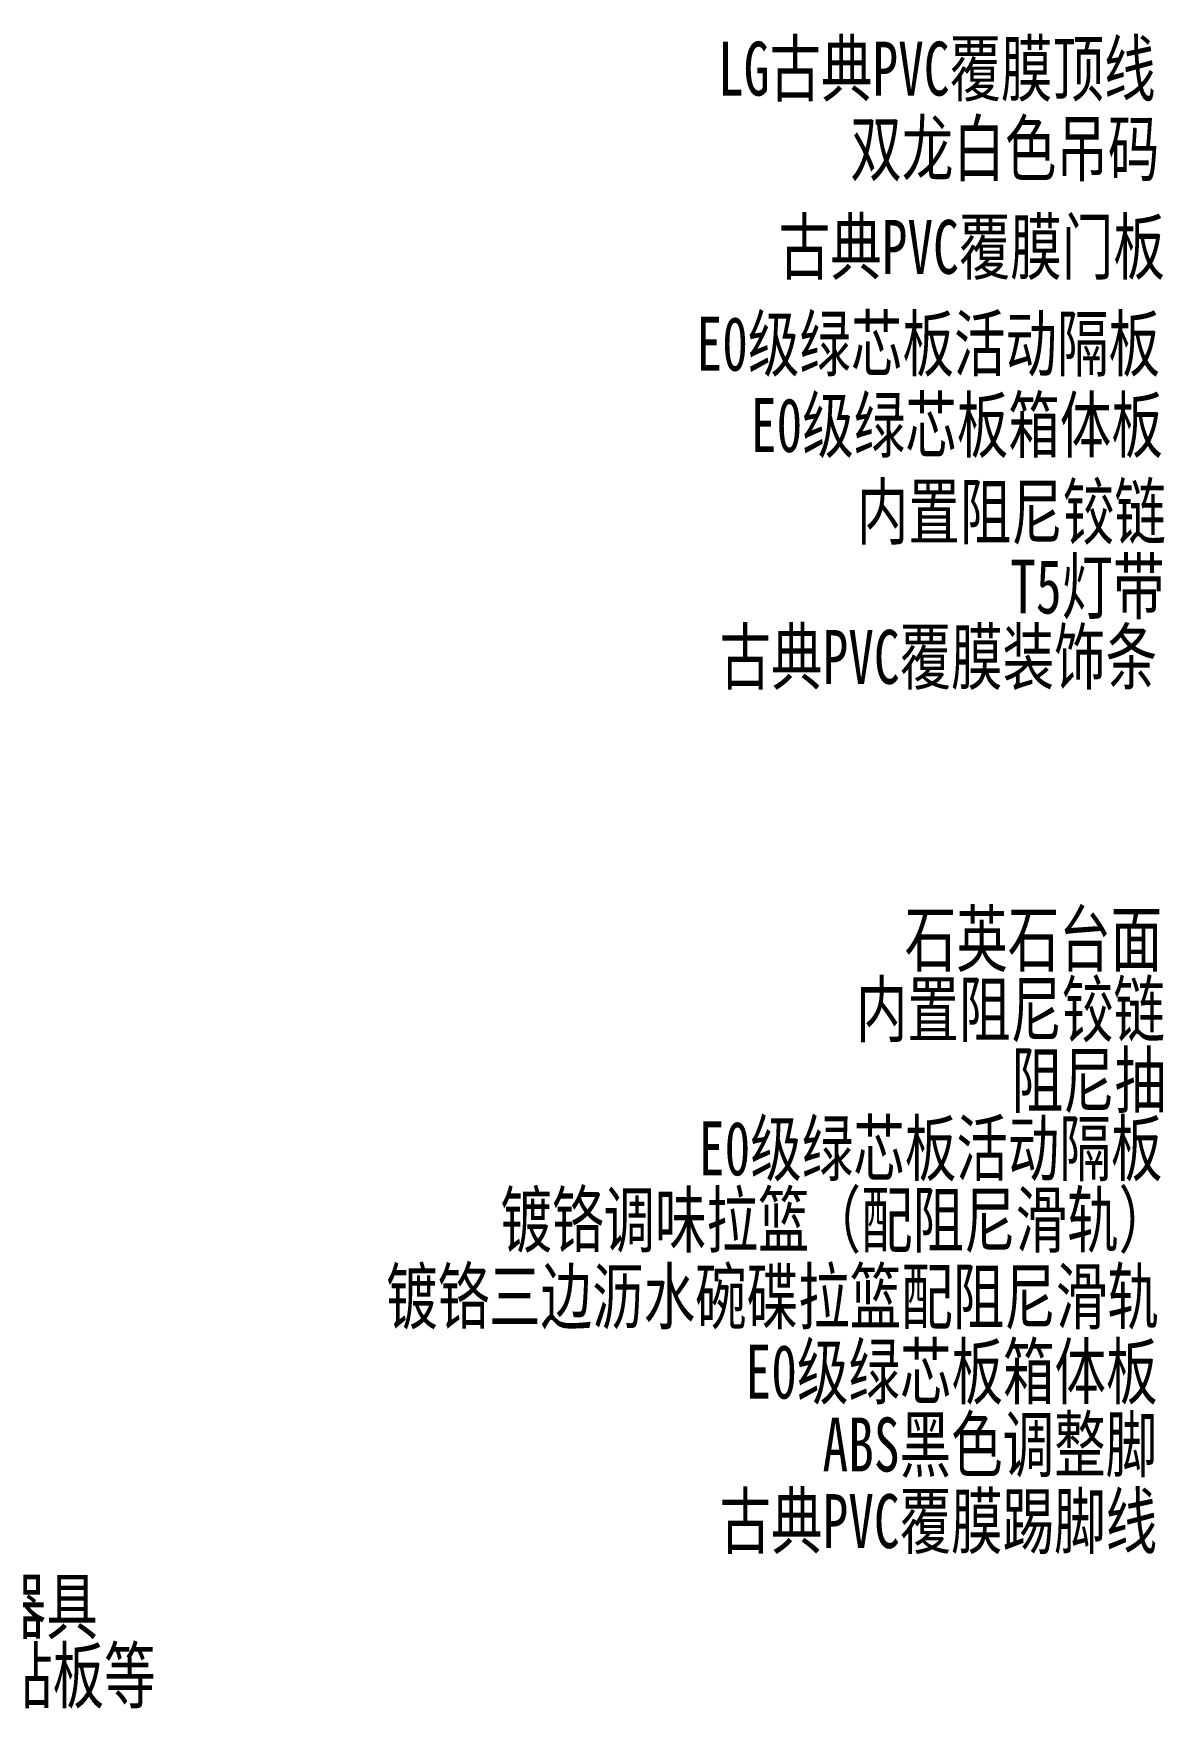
# Model space of a CAD drawing. Header units: millimetres. Extents: x 3104083 to 3173399, y -3165492 to -3044687.
# Drawn here: x 3117612 to 3119709, y -3121703 to -3118595 of the extents above; entities that cross this region are included whole.
import ezdxf

# ---------------------------------------------------------------- set-up
doc = ezdxf.new("R2010")
doc.units = ezdxf.units.MM
doc.header["$LTSCALE"] = 500
doc.header["$MEASUREMENT"] = 0
doc.layers.add('D-节点尺寸', color=5, linetype='CONTINUOUS')
doc.styles.add('DIM', font='SimSun.ttf', dxfattribs={"width": 0.7})

msp = doc.modelspace()

# ---------------------------------------------------------------- texts
at = {"layer": 'D-节点尺寸', "color": 35, "ltscale": 100, "char_height": 100, "attachment_point": 5, "style": 'DIM'}
for s, width, insert in [('\\pi124.5;LG古典PVC覆膜顶线', 993.53406, (3119224.276, -3118665.54)), ('\\pi237.58;双龙白色吊码', 961.39655, (3119293.902, -3118813.522)), ('\\pi123.82;古典PVC覆膜门板', 919.82015, (3119289.418, -3118995.952)), ('E0级绿芯板活动隔板', 1287.64832, (3119270.742, -3119175.341)), ('E0级绿芯板箱体板', 1360.79671, (3119323.75, -3119326.085)), ('\\pi194.14;内置阻尼铰链', 1256.96712, (3119327.676, -3119486.848)), ('T5灯带', 1256.96712, (3119565.765, -3119625.21)), ('\\pi242.67;古典PVC覆膜装饰条', 1210.64454, (3119168.066, -3119755.969)), ('\\pi291.04;石英石台面', 1233.96791, (3119320.313, -3120278.471)), ('\\pi194.14;内置阻尼铰链', 1327.72661, (3119326.053, -3120409.007)), ('阻尼抽', 929.62453, (3119568.479, -3120540.03)), ('E0级绿芯板活动隔板', 1430.67911, (3119275.162, -3120666.631)), ('\\pi179.35;镀铬调味拉篮（配阻尼滑轨）', 1638.4771, (3119008.648, -3120800.048)), ('\\pi251.18;镀铬三边沥水碗碟拉篮配阻尼滑轨', 2519.12345, (3118856.384, -3120941.356)), ('E0级绿芯板箱体板', 1181.01948, (3119313.922, -3121080.341)), ('\\pi574.08;ABS黑色调整脚', 1356.65854, (3119097.767, -3121215.59)), ('\\pi84.504;古典PVC覆膜踢脚线', 1002.97365, (3119247.19, -3121357.304)), ('放置小锅及其他烹饪器具', 1161.35919, (3117206.448, -3121515.129)), ('调味篮柜，放置调味品，筷子，砧板等', 1797.95304, (3117027.032, -3121645.456))]:
    msp.add_mtext_dynamic_manual_height_columns(s, width=width, gutter_width=400, heights=[0], dxfattribs=dict(at, insert=insert))

doc.saveas('drawing.dxf')
